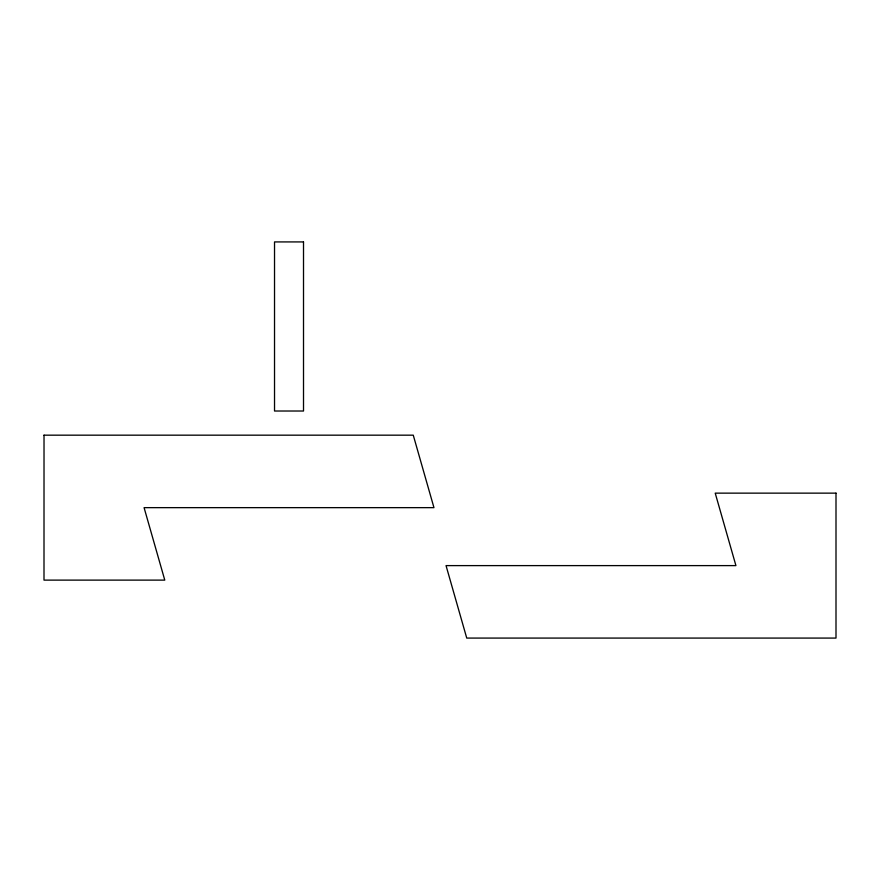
<?xml version="1.0" encoding="UTF-8"?>
<svg xmlns="http://www.w3.org/2000/svg" width="880" height="880" viewBox="0 0 880 880"><rect width="100%" height="100%" fill="white"/><g stroke="black" fill="none" stroke-linecap="round" stroke-linejoin="round"><path stroke-width="1.32" d="M44.022 435.171L44 580.118L164.78 580.118L144.078 507.65L433.961 507.65L413.259 435.171L44.022 435.171M303.512 241.923L274.527 241.923L274.527 411.015L303.512 411.015L303.512 241.923M836 493.141L715.22 493.141L735.922 565.609L446.039 565.609L466.741 638.077L836 638.077L836 493.141"/></g></svg>
